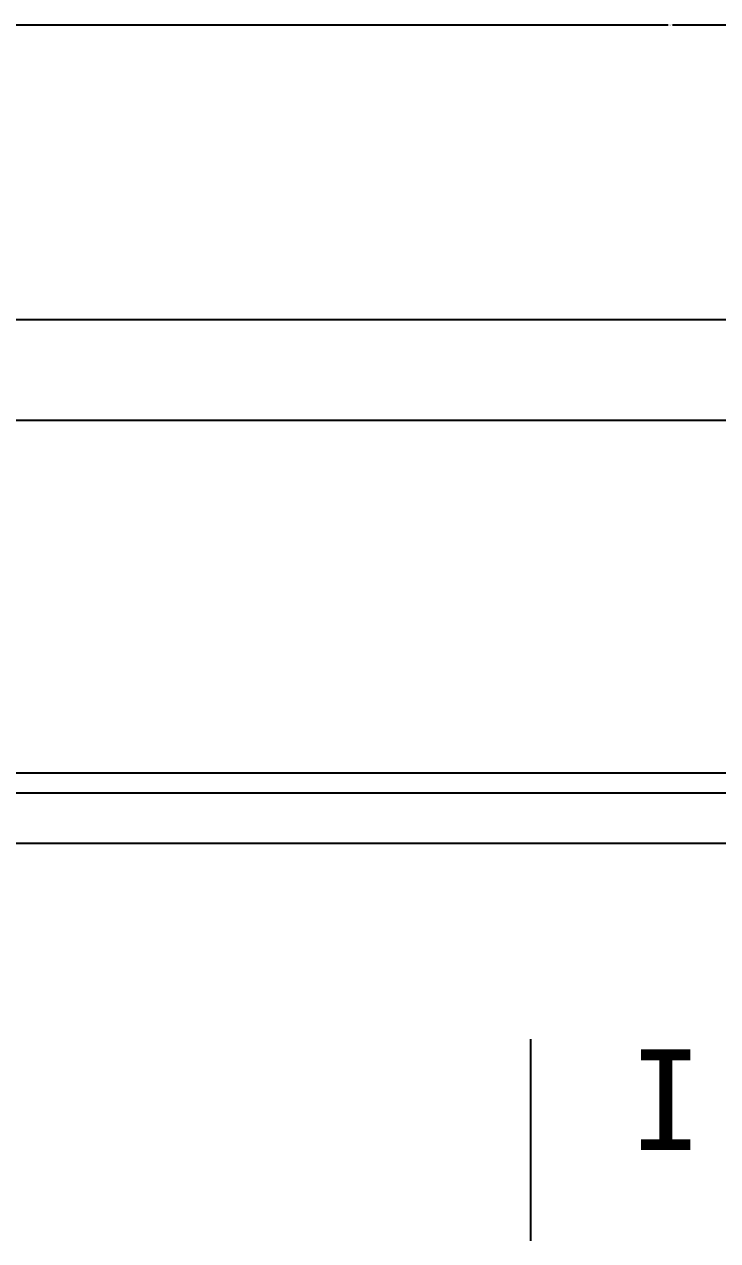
# Model space of a CAD drawing. Header units: metres. Extents: x 2111 to 6674, y -3242 to 1303.
# Drawn here: x 4659 to 5347, y 96 to 1303 of the extents above; entities that cross this region are included whole.
import ezdxf

# ---------------------------------------------------------------- set-up
doc = ezdxf.new("R2010")
doc.units = ezdxf.units.M
for name, color, linetype in [('LM', 141, 'Continuous'), ('PUB_DIM', 3, 'Continuous'), ('S_DOTE', 1, 'Continuous')]:
    doc.layers.add(name, color=color, linetype=linetype)
doc.dimstyles.get("Standard").update_dxf_attribs({"dimtxt": 2.5, "dimasz": 2.5, "dimexe": 1.25, "dimexo": 0.625, "dimtad": 1, "dimcen": 2.5, "dimazin": 3, "dimtfac": 1, "dimtmove": 0, "dimatfit": 3})

# ---------------------------------------------------------------- blocks, each defined once
blk = doc.blocks.new('*D19')
for p, q in [((4550, 931.16), (4550, 1302.3)), ((4550.25, 1302.3), (5298, 1302.3)), ((5302, 1302.3), (6049.75, 1302.3)), ((6050, 931.16), (6050, 1302.3))]:
    blk.add_line(p, q)
at = {"layer": 'Defpoints'}
for p in [(4550, 1302.3), (4550, 931.16), (6050, 931.16)]:
    blk.add_point(p, dxfattribs=at)
at = {"layer": 'PUB_DIM', "insert": (5300, 1302.3), "char_height": 1, "attachment_point": 5}
blk.add_mtext('1500', dxfattribs=at)

msp = doc.modelspace()

# ---------------------------------------------------------------- linework, layer by layer
at = {"layer": 'LM'}
for p, q in [((4054.02, 1010), (6545.91, 1010)), ((4578.99, 560), (6021.01, 560)), ((4570.71, 540), (6029.29, 540)), ((4550, 490), (6050, 490))]:
    msp.add_line(p, q, dxfattribs=at)
at = {"layer": 'PUB_DIM'}
msp.add_lwpolyline([(5161.42, 295.56), (5161.42, 95.56)], dxfattribs=at)
at = {"layer": 'S_DOTE'}
msp.add_line((3819.6, 910), (6674.27, 910), dxfattribs=at)

# ---------------------------------------------------------------- texts
at = {"layer": 'PUB_DIM'}
msp.add_text('I', height=100, dxfattribs=at).set_placement((5261.42, 185.56))

# ---------------------------------------------------------------- dimensions: what is measured, and where the dimension line sits
dim = msp.add_linear_dim(base=(4550, 1302.3), p1=(4550, 931.16), p2=(6050, 931.16), dimstyle='Standard', dxfattribs=at)
dim.commit()
dim.dimension.update_dxf_attribs({"geometry": '*D19', "text_midpoint": (5300, 1302.3)})

doc.saveas('drawing.dxf')
